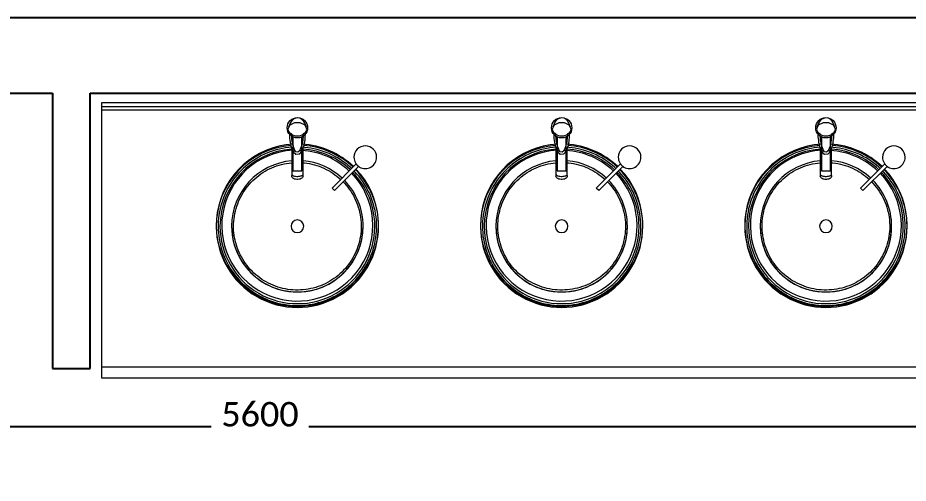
# Model space of a CAD drawing. Header units: metres. Extents: x 15.7 to 112.1, y 4.7 to 71.5.
# Drawn here: x 52.952 to 55.311, y 48.814 to 50.047 of the extents above; entities that cross this region are included whole.
import ezdxf

# ---------------------------------------------------------------- set-up
doc = ezdxf.new("R2010")
doc.units = ezdxf.units.M
doc.layers.get('0').update_dxf_attribs({"color": 3})
doc.layers.add('00', color=252, linetype='Continuous')
for name, color, linetype, lineweight in [('A-BERG', 1, 'Continuous', 9), ('A-DIM', 7, 'Continuous', 5), ('A-FIXT', 1, 'Continuous', 9), ('A-FURN', 1, 'Continuous', 9)]:
    doc.layers.add(name, color=color, linetype=linetype, lineweight=lineweight)
doc.styles.add('Calibri', font='calibri.ttf', dxfattribs={"height": 0.212639})
doc.dimstyles.new('ECG_Dimn-Detl-100', dxfattribs={"dimscale": 0.3048, "dimtxt": 0.25, "dimasz": 1.312336, "dimexe": 0.492126, "dimexo": 0.0625, "dimgap": 0, "dimtad": 1, "dimdec": 0, "dimlfac": 1000, "dimzin": 0, "dimdsep": 46, "dimtxsty": 'Calibri', "dimblk1": 'DOTSMALL', "dimblk2": 'DOTSMALL', "dimsah": 1, "dimcen": 0.09, "dimdle": 0.492126, "dimazin": 0, "dimtfac": 1, "dimtdec": 4, "dimtix": 1, "dimtmove": 0, "dimatfit": 3, "dimfxl": 0.492126, "dimfxlon": 1, "dimtvp": 1, "dimtolj": 1, "dimtzin": 0, "dimarcsym": 2})

# ---------------------------------------------------------------- blocks, each defined once
blk = doc.blocks.new('ECG_Sink with Soap Dispenser - H- HAND RINSE SET-V51-GROUND FLOOR PLAN')
at = {"layer": 'A-FIXT'}
for p, q in [((0.1109, 0.3433), (0.1109, 0.3383)), ((0.1112, 0.3415), (0.1109, 0.3433)), ((0.1109, 0.3383), (0.1109, 0.2669)), ((0.1409, 0.3433), (0.1406, 0.3415)), ((0.1409, 0.3383), (0.1409, 0.3433)), ((0.1409, 0.2669), (0.1409, 0.3383)), ((0.1139, 0.3289), (0.1139, 0.2391)), ((0.1379, 0.3289), (0.1139, 0.3289)), ((0.1379, 0.2391), (0.1379, 0.3289)), ((0.1202, 0.2765), (0.1201, 0.2769)), ((0.1315, 0.2767), (0.1316, 0.2771)), ((0.1109, 0.2469), (0.1109, 0.2421)), ((0.1021, 0.2132), (0.1075, 0.2009)), ((0.1109, 0.233), (0.1108, 0.234)), ((0.1109, 0.2344), (0.1109, 0.2331)), ((0.1409, 0.2331), (0.1409, 0.2344)), ((0.141, 0.234), (0.141, 0.233)), ((0.1443, 0.2009), (0.1497, 0.2132))]:
    blk.add_line(p, q, dxfattribs=at)
at = {"layer": 'A-FIXT', "flags": 128}
for points in [[(0.3358, 0.4759), (0.3356, 0.4843), (0.3351, 0.4927), (0.3343, 0.501), (0.3331, 0.5093), (0.3316, 0.5176), (0.3298, 0.5258), (0.3276, 0.5339), (0.3251, 0.5419), (0.3223, 0.5498), (0.3192, 0.5576), (0.3158, 0.5653), (0.3121, 0.5728), (0.308, 0.5802), (0.3037, 0.5874), (0.2991, 0.5944), (0.2942, 0.6012), (0.2891, 0.6079), (0.2837, 0.6143), (0.278, 0.6205), (0.2721, 0.6264), (0.266, 0.6322), (0.2596, 0.6376), (0.253, 0.6429), (0.2463, 0.6478), (0.2393, 0.6525), (0.2321, 0.6569), (0.2248, 0.661), (0.2173, 0.6648), (0.2097, 0.6683), (0.202, 0.6715), (0.1941, 0.6744), (0.1861, 0.6769), (0.178, 0.6792), (0.1698, 0.6811), (0.1616, 0.6827), (0.1533, 0.684), (0.1449, 0.6849), (0.1366, 0.6855), (0.1282, 0.6857), (0.1198, 0.6857), (0.1114, 0.6853), (0.103, 0.6845), (0.0947, 0.6834), (0.0864, 0.682), (0.0782, 0.6803), (0.0701, 0.6782), (0.0621, 0.6758), (0.0541, 0.6731), (0.0463, 0.6701), (0.0386, 0.6667), (0.031, 0.6631), (0.0236, 0.6591), (0.0164, 0.6549), (0.0093, 0.6504), (0.0024, 0.6456), (-0.0043, 0.6405), (-0.0108, 0.6352), (-0.017, 0.6296), (-0.023, 0.6237), (-0.0288, 0.6177), (-0.0344, 0.6114), (-0.0397, 0.6048), (-0.0447, 0.5981), (-0.0494, 0.5912), (-0.0539, 0.5841), (-0.0581, 0.5768), (-0.062, 0.5694), (-0.0656, 0.5618), (-0.0689, 0.5541), (-0.0718, 0.5462), (-0.0745, 0.5382), (-0.0768, 0.5302), (-0.0788, 0.522), (-0.0805, 0.5138), (-0.0818, 0.5055), (-0.0829, 0.4972), (-0.0835, 0.4888), (-0.0839, 0.4804), (-0.0839, 0.4759)], [(-0.0431, 0.4759), (-0.043, 0.4827), (-0.0426, 0.4894), (-0.0419, 0.4961), (-0.041, 0.5028), (-0.0398, 0.5095), (-0.0383, 0.5161), (-0.0366, 0.5226), (-0.0346, 0.5291), (-0.0323, 0.5355), (-0.0298, 0.5417), (-0.027, 0.5479), (-0.024, 0.554), (-0.0208, 0.5599), (-0.0173, 0.5657), (-0.0136, 0.5714), (-0.0097, 0.5769), (-0.0055, 0.5822), (-0.0012, 0.5874), (0.0034, 0.5924), (0.0081, 0.5972), (0.0131, 0.6018), (0.0182, 0.6062), (0.0235, 0.6104), (0.029, 0.6144), (0.0346, 0.6182), (0.0403, 0.6217), (0.0462, 0.625), (0.0523, 0.6281), (0.0584, 0.6309), (0.0647, 0.6335), (0.071, 0.6358), (0.0774, 0.6379), (0.084, 0.6397), (0.0905, 0.6412), (0.0972, 0.6425), (0.1039, 0.6435), (0.1106, 0.6443), (0.1173, 0.6447), (0.1241, 0.645), (0.1308, 0.6449), (0.1376, 0.6446), (0.1443, 0.644), (0.151, 0.6431), (0.1577, 0.6419), (0.1643, 0.6405), (0.1709, 0.6389), (0.1774, 0.6369), (0.1838, 0.6348), (0.1901, 0.6323), (0.1963, 0.6296), (0.2024, 0.6267), (0.2083, 0.6235), (0.2142, 0.6201), (0.2199, 0.6165), (0.2254, 0.6126), (0.2308, 0.6085), (0.236, 0.6042), (0.2411, 0.5997), (0.2459, 0.595), (0.2506, 0.5901), (0.255, 0.585), (0.2593, 0.5798), (0.2634, 0.5743), (0.2672, 0.5688), (0.2708, 0.5631), (0.2741, 0.5572), (0.2773, 0.5512), (0.2802, 0.5451), (0.2828, 0.5389), (0.2852, 0.5325), (0.2873, 0.5261), (0.2892, 0.5196), (0.2908, 0.5131), (0.2922, 0.5064), (0.2933, 0.4998), (0.2941, 0.493), (0.2947, 0.4863), (0.2949, 0.4796), (0.295, 0.4759)], [(-0.0839, 0.4759), (-0.0838, 0.4675), (-0.0833, 0.4591), (-0.0824, 0.4508), (-0.0813, 0.4425), (-0.0798, 0.4342), (-0.0779, 0.426), (-0.0758, 0.4179), (-0.0733, 0.4099), (-0.0705, 0.402), (-0.0674, 0.3942), (-0.064, 0.3865), (-0.0602, 0.379), (-0.0562, 0.3716), (-0.0519, 0.3644), (-0.0473, 0.3574), (-0.0424, 0.3506), (-0.0373, 0.3439), (-0.0319, 0.3375), (-0.0262, 0.3313), (-0.0238, 0.3289)], [(0.0053, 0.3575), (0.0012, 0.3617), (-0.0032, 0.3668), (-0.0075, 0.372), (-0.0115, 0.3775), (-0.0154, 0.383), (-0.019, 0.3887), (-0.0223, 0.3946), (-0.0255, 0.4006), (-0.0283, 0.4067), (-0.031, 0.4129), (-0.0334, 0.4193), (-0.0355, 0.4257), (-0.0374, 0.4322), (-0.039, 0.4387), (-0.0404, 0.4454), (-0.0415, 0.452), (-0.0423, 0.4588), (-0.0428, 0.4655), (-0.0431, 0.4722), (-0.0431, 0.4759)], [(0.1409, 0.2666), (0.1488, 0.2673), (0.1571, 0.2684), (0.1654, 0.2698), (0.1736, 0.2715), (0.1817, 0.2736), (0.1898, 0.276), (0.1977, 0.2787), (0.2055, 0.2817), (0.2132, 0.2851), (0.2208, 0.2887), (0.2282, 0.2927), (0.2355, 0.2969), (0.2425, 0.3014), (0.2494, 0.3062), (0.2561, 0.3113), (0.2626, 0.3166), (0.2688, 0.3222), (0.2749, 0.3281), (0.2807, 0.3341), (0.2862, 0.3404), (0.2915, 0.347), (0.2965, 0.3537), (0.3013, 0.3606), (0.3057, 0.3677), (0.3099, 0.375), (0.3138, 0.3824), (0.3174, 0.39), (0.3207, 0.3977), (0.3236, 0.4056), (0.3263, 0.4136), (0.3286, 0.4216), (0.3306, 0.4298), (0.3323, 0.438), (0.3337, 0.4463), (0.3347, 0.4546), (0.3354, 0.463), (0.3357, 0.4714), (0.3358, 0.4759)], [(0.295, 0.4759), (0.2948, 0.4691), (0.2944, 0.4624), (0.2938, 0.4557), (0.2928, 0.449), (0.2916, 0.4423), (0.2901, 0.4357), (0.2884, 0.4292), (0.2864, 0.4227), (0.2841, 0.4163), (0.2816, 0.4101), (0.2789, 0.4039), (0.2759, 0.3978), (0.2726, 0.3919), (0.2692, 0.3861), (0.2654, 0.3804), (0.2615, 0.3749), (0.2574, 0.3696), (0.253, 0.3644), (0.2485, 0.3594), (0.2437, 0.3546), (0.2388, 0.35), (0.2336, 0.3456), (0.2283, 0.3414), (0.2229, 0.3374), (0.2173, 0.3336), (0.2115, 0.3301), (0.2056, 0.3268), (0.1996, 0.3237), (0.1934, 0.3209), (0.1872, 0.3183), (0.1808, 0.316), (0.1744, 0.3139), (0.1679, 0.3121), (0.1613, 0.3106), (0.1546, 0.3093), (0.148, 0.3083), (0.1412, 0.3075)], [(0.1111, 0.3075), (0.1075, 0.3078), (0.1008, 0.3087), (0.0941, 0.3099), (0.0875, 0.3113), (0.0809, 0.3129), (0.0745, 0.3149), (0.0681, 0.317), (0.0618, 0.3195), (0.0556, 0.3222), (0.0495, 0.3251), (0.0435, 0.3283), (0.0377, 0.3317), (0.032, 0.3353), (0.0264, 0.3392), (0.021, 0.3433), (0.0158, 0.3476), (0.0108, 0.3521)], [(0.1109, 0.3433), (0.1112, 0.3451), (0.1122, 0.3468), (0.1138, 0.3484), (0.1159, 0.3497), (0.1184, 0.3508), (0.1213, 0.3515), (0.1243, 0.3519), (0.1275, 0.3519), (0.1305, 0.3515), (0.1334, 0.3508), (0.1359, 0.3497), (0.138, 0.3484), (0.1396, 0.3468), (0.1406, 0.3451), (0.1409, 0.3433)], [(-0.0179, 0.3231), (-0.0142, 0.3196), (-0.0078, 0.3142), (-0.0012, 0.3089), (0.0056, 0.304), (0.0125, 0.2993), (0.0197, 0.2949), (0.027, 0.2908), (0.0345, 0.287), (0.0421, 0.2835), (0.0499, 0.2803), (0.0578, 0.2774), (0.0657, 0.2749), (0.0738, 0.2726), (0.082, 0.2707), (0.0902, 0.2691), (0.0985, 0.2678), (0.1069, 0.2669), (0.1109, 0.2666)], [(0.1372, 0.2786), (0.1301, 0.2852), (0.1198, 0.2844), (0.1147, 0.2788)], [(0.1147, 0.2788), (0.1128, 0.2743), (0.1111, 0.2698), (0.1095, 0.2652), (0.1082, 0.2606), (0.1071, 0.2559), (0.1063, 0.2512), (0.1056, 0.2465), (0.1051, 0.2417), (0.1049, 0.237), (0.1048, 0.234)], [(0.1108, 0.234), (0.111, 0.2385), (0.1113, 0.243), (0.1118, 0.2475), (0.1125, 0.252), (0.1134, 0.2564), (0.1145, 0.2608), (0.1158, 0.2651), (0.1173, 0.2695), (0.119, 0.2737), (0.1202, 0.2763)], [(0.1167, 0.2791), (0.116, 0.2792), (0.1155, 0.2792), (0.115, 0.2791), (0.1147, 0.2789), (0.1147, 0.2785)], [(0.1147, 0.2785), (0.1147, 0.2781), (0.115, 0.2777), (0.1155, 0.2772), (0.116, 0.2768), (0.1167, 0.2764), (0.1174, 0.2761), (0.1182, 0.2759), (0.1188, 0.2758), (0.1194, 0.2758), (0.1198, 0.276)], [(0.1202, 0.2763), (0.1243, 0.2797), (0.1301, 0.2785), (0.1316, 0.2764)], [(0.1316, 0.2764), (0.1334, 0.2722), (0.1351, 0.2679), (0.1365, 0.2636), (0.1377, 0.2592), (0.1388, 0.2548), (0.1396, 0.2504), (0.1403, 0.2459), (0.1407, 0.2414), (0.1409, 0.2369), (0.141, 0.234)], [(0.1372, 0.2784), (0.1371, 0.278), (0.1368, 0.2776), (0.1364, 0.2771), (0.1358, 0.2767), (0.1351, 0.2764), (0.1344, 0.2761), (0.1337, 0.2759), (0.133, 0.2759), (0.1324, 0.2759), (0.1319, 0.2761)], [(0.1351, 0.2791), (0.1358, 0.2792), (0.1364, 0.2791), (0.1368, 0.279), (0.1371, 0.2787), (0.1372, 0.2784)], [(0.147, 0.234), (0.1469, 0.2388), (0.1465, 0.2436), (0.146, 0.2483), (0.1452, 0.2531), (0.1443, 0.2577), (0.1431, 0.2624), (0.1417, 0.267), (0.1401, 0.2716), (0.1383, 0.2761), (0.1372, 0.2787)], [(0.1413, 0.2329), (0.1314, 0.2363), (0.1205, 0.2363), (0.1105, 0.2329)], [(0.1066, 0.2302), (0.1024, 0.2249), (0.1009, 0.2188)], [(0.1009, 0.2188), (0.1057, 0.2082), (0.1182, 0.2016), (0.1336, 0.2016), (0.1461, 0.2082), (0.1509, 0.2188)], [(0.1048, 0.234), (0.105, 0.2293), (0.105, 0.2282)], [(0.1509, 0.2188), (0.1494, 0.225), (0.1453, 0.2302)], [(0.1468, 0.2282), (0.147, 0.233), (0.147, 0.234)]]:
    blk.add_lwpolyline(points, dxfattribs=at)
at = {"layer": 'A-FIXT'}
blk.add_circle((0.1259, 0.2149), 0.027, dxfattribs=at)
for centre, radius, start, end in [((0.1259, 0.4759), 0.215, 360, 180), ((0.1259, 0.4732), 0.215, 273.1996, 223.8806), ((0.1259, 0.4759), 0.205, 360, 180), ((0.1261, 0.474), 0.2, 273.395, 223.7966), ((0.1259, 0.4759), 0.1741, 360, 180), ((0.1259, 0.4759), 0.1741, 0, 180), ((0.1259, 0.4759), 0.215, 180, 224.4833), ((0.1259, 0.4759), 0.205, 180, 224.4677), ((0.1259, 0.4759), 0.1741, 180, 224.3904), ((0.1259, 0.4759), 0.1741, 180, 224.3904), ((0.1259, 0.4758), 0.0168, 90, 270), ((0.1259, 0.4758), 0.0168, 270, 90), ((0.1259, 0.4759), 0.205, 274.193, 360), ((0.1259, 0.4759), 0.1741, 274.9944, 360), ((0.1259, 0.4759), 0.1741, 274.9944, 360), ((0.1259, 0.4759), 0.215, 274.3633, 360), ((0.1259, 0.4759), 0.1741, 227.0757, 265.0557), ((0.1259, 0.4759), 0.1741, 227.0757, 265.0557), ((0.1259, 0.4732), 0.215, 226.2792, 266.8004), ((0.1259, 0.4759), 0.215, 226.7205, 265.7381), ((0.1259, 0.4759), 0.205, 226.7936, 265.8367), ((0.1265, 0.4745), 0.2, 226.3752, 266.3808), ((0.1259, 0.2088), 0.02, 194.9661, 269.9487), ((0.1259, 0.2088), 0.02, 270, 346.6223)]:
    blk.add_arc(centre, radius, start, end, dxfattribs=at)
for points, knots in [([(0.1409, 0.3383), (0.1409, 0.3387), (0.1407, 0.3394), (0.1397, 0.3405), (0.1381, 0.3415), (0.1353, 0.3427), (0.1307, 0.3436), (0.1246, 0.3439), (0.1189, 0.3433), (0.1153, 0.3422), (0.1133, 0.3413), (0.1124, 0.3407), (0.1117, 0.3401), (0.1111, 0.3393), (0.1109, 0.3386), (0.1109, 0.3383)], [0, 0, 0, 0, 0.066667, 0.133333, 0.2, 0.266667, 0.4, 0.533333, 0.65, 0.766667, 0.825, 0.854167, 0.883333, 0.941667, 1, 1, 1, 1]), ([(0.1105, 0.2329), (0.1104, 0.2327), (0.1103, 0.2322), (0.1102, 0.2318), (0.11, 0.2315), (0.1099, 0.2313), (0.1099, 0.2311), (0.1097, 0.2309), (0.1096, 0.2307), (0.1095, 0.2305), (0.1094, 0.2304), (0.1092, 0.2302), (0.1091, 0.23), (0.1089, 0.2299), (0.1087, 0.2298), (0.1085, 0.2296), (0.1083, 0.2296), (0.1081, 0.2295), (0.1079, 0.2295), (0.1076, 0.2295), (0.1072, 0.2296), (0.1069, 0.2298), (0.1067, 0.23), (0.1066, 0.2302)], [0, 0, 0, 0, 0.142857, 0.214286, 0.25, 0.285714, 0.321429, 0.357143, 0.392857, 0.428571, 0.464286, 0.5, 0.535714, 0.571429, 0.607143, 0.642857, 0.678571, 0.714286, 0.75, 0.785714, 0.857143, 0.928571, 1, 1, 1, 1]), ([(0.1453, 0.2302), (0.1452, 0.23), (0.1449, 0.2298), (0.1446, 0.2296), (0.1442, 0.2295), (0.1439, 0.2295), (0.1437, 0.2295), (0.1435, 0.2296), (0.1433, 0.2296), (0.1431, 0.2297), (0.1429, 0.2299), (0.1428, 0.23), (0.1426, 0.2302), (0.1424, 0.2304), (0.1423, 0.2305), (0.1422, 0.2307), (0.1421, 0.2309), (0.142, 0.2311), (0.1419, 0.2313), (0.1418, 0.2315), (0.1417, 0.2318), (0.1415, 0.2322), (0.1414, 0.2327), (0.1413, 0.2329)], [0, 0, 0, 0, 0.071429, 0.142857, 0.214286, 0.25, 0.285714, 0.321429, 0.357143, 0.392857, 0.419643, 0.446429, 0.5, 0.535714, 0.571429, 0.607143, 0.642857, 0.678571, 0.714286, 0.75, 0.785714, 0.857143, 1, 1, 1, 1])]:
    blk.add_open_spline(points, degree=3, knots=knots, dxfattribs=at)
blk = doc.blocks.new('Soap Dispenser1 - G-Soap Dispenser 2-2485012-GROUND FLOOR PLAN')
at = {"layer": 'A-FURN'}
for p, q in [((0.0277, 0.3784), (-0.0362, 0.3146)), ((0.0277, 0.3784), (0.0341, 0.3721)), ((-0.0298, 0.3082), (0.0341, 0.3721))]:
    blk.add_line(p, q, dxfattribs=at)
for start, end in [(360, 180), (180, 360)]:
    blk.add_arc((-0.054, 0.2904), 0.03, start, end, dxfattribs=at)
blk.add_open_spline([(-0.0344, 0.3131), (-0.0346, 0.3133), (-0.035, 0.3136), (-0.0355, 0.314), (-0.036, 0.3144), (-0.0362, 0.3145), (-0.0362, 0.3146)], degree=3, knots=[0.6666667, 0.6666667, 0.6666667, 0.6666667, 0.7222222, 0.7916667, 0.8611111, 1, 1, 1, 1], dxfattribs=at)
blk.add_open_spline([(-0.0298, 0.3082), (-0.0298, 0.3082), (-0.0299, 0.3082), (-0.03, 0.3084), (-0.0302, 0.3087), (-0.0305, 0.309), (-0.0308, 0.3095), (-0.0311, 0.3098), (-0.0312, 0.31)], degree=3, dxfattribs=at)
blk = doc.blocks.new('ECG_Sink with Soap Dispenser - H- HAND RINSE SET-V52-GROUND FLOOR PLAN')
at = {"layer": 'A-FIXT'}
for p, q in [((0.1109, 0.3433), (0.1109, 0.3383)), ((0.1112, 0.3415), (0.1109, 0.3433)), ((0.1109, 0.3383), (0.1109, 0.2669)), ((0.1409, 0.3433), (0.1406, 0.3415)), ((0.1409, 0.3383), (0.1409, 0.3433)), ((0.1409, 0.2669), (0.1409, 0.3383)), ((0.1139, 0.3289), (0.1139, 0.2391)), ((0.1379, 0.3289), (0.1139, 0.3289)), ((0.1379, 0.2391), (0.1379, 0.3289)), ((0.1202, 0.2765), (0.1201, 0.2769)), ((0.1315, 0.2767), (0.1316, 0.2771)), ((0.1109, 0.2469), (0.1109, 0.2421)), ((0.1021, 0.2132), (0.1075, 0.2009)), ((0.1109, 0.233), (0.1108, 0.234)), ((0.1109, 0.2344), (0.1109, 0.2331)), ((0.1409, 0.2331), (0.1409, 0.2344)), ((0.141, 0.234), (0.141, 0.233)), ((0.1443, 0.2009), (0.1497, 0.2132))]:
    blk.add_line(p, q, dxfattribs=at)
at = {"layer": 'A-FIXT', "flags": 128}
for points in [[(0.3358, 0.4759), (0.3356, 0.4843), (0.3351, 0.4927), (0.3343, 0.501), (0.3331, 0.5093), (0.3316, 0.5176), (0.3298, 0.5258), (0.3276, 0.5339), (0.3251, 0.5419), (0.3223, 0.5498), (0.3192, 0.5576), (0.3158, 0.5653), (0.3121, 0.5728), (0.308, 0.5802), (0.3037, 0.5874), (0.2991, 0.5944), (0.2942, 0.6012), (0.2891, 0.6079), (0.2837, 0.6143), (0.278, 0.6205), (0.2721, 0.6264), (0.266, 0.6322), (0.2596, 0.6376), (0.253, 0.6429), (0.2463, 0.6478), (0.2393, 0.6525), (0.2321, 0.6569), (0.2248, 0.661), (0.2173, 0.6648), (0.2097, 0.6683), (0.202, 0.6715), (0.1941, 0.6744), (0.1861, 0.6769), (0.178, 0.6792), (0.1698, 0.6811), (0.1616, 0.6827), (0.1533, 0.684), (0.1449, 0.6849), (0.1366, 0.6855), (0.1282, 0.6857), (0.1198, 0.6857), (0.1114, 0.6853), (0.103, 0.6845), (0.0947, 0.6834), (0.0864, 0.682), (0.0782, 0.6803), (0.0701, 0.6782), (0.0621, 0.6758), (0.0541, 0.6731), (0.0463, 0.6701), (0.0386, 0.6667), (0.031, 0.6631), (0.0236, 0.6591), (0.0164, 0.6549), (0.0093, 0.6504), (0.0024, 0.6456), (-0.0043, 0.6405), (-0.0108, 0.6352), (-0.017, 0.6296), (-0.023, 0.6237), (-0.0288, 0.6177), (-0.0344, 0.6114), (-0.0397, 0.6048), (-0.0447, 0.5981), (-0.0494, 0.5912), (-0.0539, 0.5841), (-0.0581, 0.5768), (-0.062, 0.5694), (-0.0656, 0.5618), (-0.0689, 0.5541), (-0.0718, 0.5462), (-0.0745, 0.5382), (-0.0768, 0.5302), (-0.0788, 0.522), (-0.0805, 0.5138), (-0.0818, 0.5055), (-0.0829, 0.4972), (-0.0835, 0.4888), (-0.0839, 0.4804), (-0.0839, 0.4759)], [(-0.0431, 0.4759), (-0.043, 0.4827), (-0.0426, 0.4894), (-0.0419, 0.4961), (-0.041, 0.5028), (-0.0398, 0.5095), (-0.0383, 0.5161), (-0.0366, 0.5226), (-0.0346, 0.5291), (-0.0323, 0.5355), (-0.0298, 0.5417), (-0.027, 0.5479), (-0.024, 0.554), (-0.0208, 0.5599), (-0.0173, 0.5657), (-0.0136, 0.5714), (-0.0097, 0.5769), (-0.0055, 0.5822), (-0.0012, 0.5874), (0.0034, 0.5924), (0.0081, 0.5972), (0.0131, 0.6018), (0.0182, 0.6062), (0.0235, 0.6104), (0.029, 0.6144), (0.0346, 0.6182), (0.0403, 0.6217), (0.0462, 0.625), (0.0523, 0.6281), (0.0584, 0.6309), (0.0647, 0.6335), (0.071, 0.6358), (0.0774, 0.6379), (0.084, 0.6397), (0.0905, 0.6412), (0.0972, 0.6425), (0.1039, 0.6435), (0.1106, 0.6443), (0.1173, 0.6447), (0.1241, 0.645), (0.1308, 0.6449), (0.1376, 0.6446), (0.1443, 0.644), (0.151, 0.6431), (0.1577, 0.6419), (0.1643, 0.6405), (0.1709, 0.6389), (0.1774, 0.6369), (0.1838, 0.6348), (0.1901, 0.6323), (0.1963, 0.6296), (0.2024, 0.6267), (0.2083, 0.6235), (0.2142, 0.6201), (0.2199, 0.6165), (0.2254, 0.6126), (0.2308, 0.6085), (0.236, 0.6042), (0.2411, 0.5997), (0.2459, 0.595), (0.2506, 0.5901), (0.255, 0.585), (0.2593, 0.5798), (0.2634, 0.5743), (0.2672, 0.5688), (0.2708, 0.5631), (0.2741, 0.5572), (0.2773, 0.5512), (0.2802, 0.5451), (0.2828, 0.5389), (0.2852, 0.5325), (0.2873, 0.5261), (0.2892, 0.5196), (0.2908, 0.5131), (0.2922, 0.5064), (0.2933, 0.4998), (0.2941, 0.493), (0.2947, 0.4863), (0.2949, 0.4796), (0.295, 0.4759)], [(-0.0839, 0.4759), (-0.0838, 0.4675), (-0.0833, 0.4591), (-0.0824, 0.4508), (-0.0813, 0.4425), (-0.0798, 0.4342), (-0.0779, 0.426), (-0.0758, 0.4179), (-0.0733, 0.4099), (-0.0705, 0.402), (-0.0674, 0.3942), (-0.064, 0.3865), (-0.0602, 0.379), (-0.0562, 0.3716), (-0.0519, 0.3644), (-0.0473, 0.3574), (-0.0424, 0.3506), (-0.0373, 0.3439), (-0.0319, 0.3375), (-0.0262, 0.3313), (-0.0238, 0.3289)], [(0.0053, 0.3575), (0.0012, 0.3617), (-0.0032, 0.3668), (-0.0075, 0.372), (-0.0115, 0.3775), (-0.0154, 0.383), (-0.019, 0.3887), (-0.0223, 0.3946), (-0.0255, 0.4006), (-0.0283, 0.4067), (-0.031, 0.4129), (-0.0334, 0.4193), (-0.0355, 0.4257), (-0.0374, 0.4322), (-0.039, 0.4387), (-0.0404, 0.4454), (-0.0415, 0.452), (-0.0423, 0.4588), (-0.0428, 0.4655), (-0.0431, 0.4722), (-0.0431, 0.4759)], [(0.1409, 0.2666), (0.1488, 0.2673), (0.1571, 0.2684), (0.1654, 0.2698), (0.1736, 0.2715), (0.1817, 0.2736), (0.1898, 0.276), (0.1977, 0.2787), (0.2055, 0.2817), (0.2132, 0.2851), (0.2208, 0.2887), (0.2282, 0.2927), (0.2355, 0.2969), (0.2425, 0.3014), (0.2494, 0.3062), (0.2561, 0.3113), (0.2626, 0.3166), (0.2688, 0.3222), (0.2749, 0.3281), (0.2807, 0.3341), (0.2862, 0.3404), (0.2915, 0.347), (0.2965, 0.3537), (0.3013, 0.3606), (0.3057, 0.3677), (0.3099, 0.375), (0.3138, 0.3824), (0.3174, 0.39), (0.3207, 0.3977), (0.3236, 0.4056), (0.3263, 0.4136), (0.3286, 0.4216), (0.3306, 0.4298), (0.3323, 0.438), (0.3337, 0.4463), (0.3347, 0.4546), (0.3354, 0.463), (0.3357, 0.4714), (0.3358, 0.4759)], [(0.295, 0.4759), (0.2948, 0.4691), (0.2944, 0.4624), (0.2938, 0.4557), (0.2928, 0.449), (0.2916, 0.4423), (0.2901, 0.4357), (0.2884, 0.4292), (0.2864, 0.4227), (0.2841, 0.4163), (0.2816, 0.4101), (0.2789, 0.4039), (0.2759, 0.3978), (0.2726, 0.3919), (0.2692, 0.3861), (0.2654, 0.3804), (0.2615, 0.3749), (0.2574, 0.3696), (0.253, 0.3644), (0.2485, 0.3594), (0.2437, 0.3546), (0.2388, 0.35), (0.2336, 0.3456), (0.2283, 0.3414), (0.2229, 0.3374), (0.2173, 0.3336), (0.2115, 0.3301), (0.2056, 0.3268), (0.1996, 0.3237), (0.1934, 0.3209), (0.1872, 0.3183), (0.1808, 0.316), (0.1744, 0.3139), (0.1679, 0.3121), (0.1613, 0.3106), (0.1546, 0.3093), (0.148, 0.3083), (0.1412, 0.3075)], [(0.1111, 0.3075), (0.1075, 0.3078), (0.1008, 0.3087), (0.0941, 0.3099), (0.0875, 0.3113), (0.0809, 0.3129), (0.0745, 0.3149), (0.0681, 0.317), (0.0618, 0.3195), (0.0556, 0.3222), (0.0495, 0.3251), (0.0435, 0.3283), (0.0377, 0.3317), (0.032, 0.3353), (0.0264, 0.3392), (0.021, 0.3433), (0.0158, 0.3476), (0.0108, 0.3521)], [(0.1109, 0.3433), (0.1112, 0.3451), (0.1122, 0.3468), (0.1138, 0.3484), (0.1159, 0.3497), (0.1184, 0.3508), (0.1213, 0.3515), (0.1243, 0.3519), (0.1275, 0.3519), (0.1305, 0.3515), (0.1334, 0.3508), (0.1359, 0.3497), (0.138, 0.3484), (0.1396, 0.3468), (0.1406, 0.3451), (0.1409, 0.3433)], [(-0.0179, 0.3231), (-0.0142, 0.3196), (-0.0078, 0.3142), (-0.0012, 0.3089), (0.0056, 0.304), (0.0125, 0.2993), (0.0197, 0.2949), (0.027, 0.2908), (0.0345, 0.287), (0.0421, 0.2835), (0.0499, 0.2803), (0.0578, 0.2774), (0.0657, 0.2749), (0.0738, 0.2726), (0.082, 0.2707), (0.0902, 0.2691), (0.0985, 0.2678), (0.1069, 0.2669), (0.1109, 0.2666)], [(0.1372, 0.2786), (0.1301, 0.2852), (0.1198, 0.2844), (0.1147, 0.2788)], [(0.1147, 0.2788), (0.1128, 0.2743), (0.1111, 0.2698), (0.1095, 0.2652), (0.1082, 0.2606), (0.1071, 0.2559), (0.1063, 0.2512), (0.1056, 0.2465), (0.1051, 0.2417), (0.1049, 0.237), (0.1048, 0.234)], [(0.1108, 0.234), (0.111, 0.2385), (0.1113, 0.243), (0.1118, 0.2475), (0.1125, 0.252), (0.1134, 0.2564), (0.1145, 0.2608), (0.1158, 0.2651), (0.1173, 0.2695), (0.119, 0.2737), (0.1202, 0.2763)], [(0.1167, 0.2791), (0.116, 0.2792), (0.1155, 0.2792), (0.115, 0.2791), (0.1147, 0.2789), (0.1147, 0.2785)], [(0.1147, 0.2785), (0.1147, 0.2781), (0.115, 0.2777), (0.1155, 0.2772), (0.116, 0.2768), (0.1167, 0.2764), (0.1174, 0.2761), (0.1182, 0.2759), (0.1188, 0.2758), (0.1194, 0.2758), (0.1198, 0.276)], [(0.1202, 0.2763), (0.1243, 0.2797), (0.1301, 0.2785), (0.1316, 0.2764)], [(0.1316, 0.2764), (0.1334, 0.2722), (0.1351, 0.2679), (0.1365, 0.2636), (0.1377, 0.2592), (0.1388, 0.2548), (0.1396, 0.2504), (0.1403, 0.2459), (0.1407, 0.2414), (0.1409, 0.2369), (0.141, 0.234)], [(0.1372, 0.2784), (0.1371, 0.278), (0.1368, 0.2776), (0.1364, 0.2771), (0.1358, 0.2767), (0.1351, 0.2764), (0.1344, 0.2761), (0.1337, 0.2759), (0.133, 0.2759), (0.1324, 0.2759), (0.1319, 0.2761)], [(0.1351, 0.2791), (0.1358, 0.2792), (0.1364, 0.2791), (0.1368, 0.279), (0.1371, 0.2787), (0.1372, 0.2784)], [(0.147, 0.234), (0.1469, 0.2388), (0.1465, 0.2436), (0.146, 0.2483), (0.1452, 0.2531), (0.1443, 0.2577), (0.1431, 0.2624), (0.1417, 0.267), (0.1401, 0.2716), (0.1383, 0.2761), (0.1372, 0.2787)], [(0.1413, 0.2329), (0.1314, 0.2363), (0.1205, 0.2363), (0.1105, 0.2329)], [(0.1066, 0.2302), (0.1024, 0.2249), (0.1009, 0.2188)], [(0.1009, 0.2188), (0.1057, 0.2082), (0.1182, 0.2016), (0.1336, 0.2016), (0.1461, 0.2082), (0.1509, 0.2188)], [(0.1048, 0.234), (0.105, 0.2293), (0.105, 0.2282)], [(0.1509, 0.2188), (0.1494, 0.225), (0.1453, 0.2302)], [(0.1468, 0.2282), (0.147, 0.233), (0.147, 0.234)]]:
    blk.add_lwpolyline(points, dxfattribs=at)
at = {"layer": 'A-FIXT'}
blk.add_circle((0.1259, 0.2149), 0.027, dxfattribs=at)
for centre, radius, start, end in [((0.1259, 0.4759), 0.215, 360, 180), ((0.1259, 0.4732), 0.215, 273.1996, 223.8806), ((0.1259, 0.4759), 0.205, 360, 180), ((0.1261, 0.474), 0.2, 273.395, 223.7966), ((0.1259, 0.4759), 0.1741, 360, 180), ((0.1259, 0.4759), 0.1741, 0, 180), ((0.1259, 0.4759), 0.215, 180, 224.1424), ((0.1259, 0.4759), 0.205, 180, 224.4677), ((0.1259, 0.4759), 0.1741, 180, 224.3904), ((0.1259, 0.4759), 0.1741, 180, 224.3904), ((0.1259, 0.4758), 0.0168, 90, 270), ((0.1259, 0.4758), 0.0168, 270, 90), ((0.1259, 0.4759), 0.205, 274.193, 360), ((0.1259, 0.4759), 0.1741, 274.9944, 360), ((0.1259, 0.4759), 0.1741, 274.9944, 360), ((0.1259, 0.4759), 0.215, 274.3633, 360), ((0.1259, 0.4759), 0.1741, 227.0757, 265.0557), ((0.1259, 0.4759), 0.1741, 227.0757, 265.0557), ((0.1259, 0.4732), 0.215, 226.2792, 266.8004), ((0.1259, 0.4759), 0.215, 226.7205, 265.7381), ((0.1259, 0.4759), 0.205, 226.7936, 265.8367), ((0.1265, 0.4745), 0.2, 226.3752, 266.3808), ((0.1259, 0.2088), 0.02, 194.9661, 346.6223)]:
    blk.add_arc(centre, radius, start, end, dxfattribs=at)
for points, knots in [([(0.1409, 0.3383), (0.1409, 0.3387), (0.1407, 0.3394), (0.1397, 0.3405), (0.1381, 0.3415), (0.1353, 0.3427), (0.1307, 0.3436), (0.1246, 0.3439), (0.1189, 0.3433), (0.1153, 0.3422), (0.1133, 0.3413), (0.1124, 0.3407), (0.1117, 0.3401), (0.1111, 0.3393), (0.1109, 0.3386), (0.1109, 0.3383)], [0, 0, 0, 0, 0.066667, 0.133333, 0.2, 0.266667, 0.4, 0.533333, 0.65, 0.766667, 0.825, 0.854167, 0.883333, 0.941667, 1, 1, 1, 1]), ([(0.1105, 0.2329), (0.1104, 0.2327), (0.1103, 0.2322), (0.1102, 0.2318), (0.11, 0.2315), (0.1099, 0.2313), (0.1099, 0.2311), (0.1097, 0.2309), (0.1096, 0.2307), (0.1095, 0.2305), (0.1094, 0.2304), (0.1092, 0.2302), (0.1091, 0.23), (0.1089, 0.2299), (0.1087, 0.2298), (0.1085, 0.2296), (0.1083, 0.2296), (0.1081, 0.2295), (0.1079, 0.2295), (0.1076, 0.2295), (0.1072, 0.2296), (0.1069, 0.2298), (0.1067, 0.23), (0.1066, 0.2302)], [0, 0, 0, 0, 0.142857, 0.214286, 0.25, 0.285714, 0.321429, 0.357143, 0.392857, 0.428571, 0.464286, 0.5, 0.535714, 0.571429, 0.607143, 0.642857, 0.678571, 0.714286, 0.75, 0.785714, 0.857143, 0.928571, 1, 1, 1, 1]), ([(0.1453, 0.2302), (0.1452, 0.23), (0.1449, 0.2298), (0.1446, 0.2296), (0.1442, 0.2295), (0.1439, 0.2295), (0.1437, 0.2295), (0.1435, 0.2296), (0.1433, 0.2296), (0.1431, 0.2297), (0.1429, 0.2299), (0.1428, 0.23), (0.1426, 0.2302), (0.1424, 0.2304), (0.1423, 0.2305), (0.1422, 0.2307), (0.1421, 0.2309), (0.142, 0.2311), (0.1419, 0.2313), (0.1418, 0.2315), (0.1417, 0.2318), (0.1415, 0.2322), (0.1414, 0.2327), (0.1413, 0.2329)], [0, 0, 0, 0, 0.071429, 0.142857, 0.214286, 0.25, 0.285714, 0.321429, 0.357143, 0.392857, 0.419643, 0.446429, 0.5, 0.535714, 0.571429, 0.607143, 0.642857, 0.678571, 0.714286, 0.75, 0.785714, 0.857143, 1, 1, 1, 1])]:
    blk.add_open_spline(points, degree=3, knots=knots, dxfattribs=at)
blk = doc.blocks.new('ECG_Sink with Soap Dispenser - H- HAND RINSE SET-2485049-GROUND FLOOR PLAN')
at = {"layer": 'A-FIXT'}
for p, q in [((0.1109, 0.3433), (0.1109, 0.3383)), ((0.1112, 0.3415), (0.1109, 0.3433)), ((0.1109, 0.3383), (0.1109, 0.2669)), ((0.1409, 0.3433), (0.1406, 0.3415)), ((0.1409, 0.3383), (0.1409, 0.3433)), ((0.1409, 0.2669), (0.1409, 0.3383)), ((0.1139, 0.3289), (0.1139, 0.2391)), ((0.1379, 0.3289), (0.1139, 0.3289)), ((0.1379, 0.2391), (0.1379, 0.3289)), ((0.1202, 0.2765), (0.1201, 0.2769)), ((0.1315, 0.2767), (0.1316, 0.2771)), ((0.1109, 0.2469), (0.1109, 0.2421)), ((0.1021, 0.2132), (0.1075, 0.2009)), ((0.1109, 0.233), (0.1108, 0.234)), ((0.1109, 0.2344), (0.1109, 0.2331)), ((0.1409, 0.2331), (0.1409, 0.2344)), ((0.141, 0.234), (0.141, 0.233)), ((0.1443, 0.2009), (0.1497, 0.2132))]:
    blk.add_line(p, q, dxfattribs=at)
at = {"layer": 'A-FIXT', "flags": 128}
for points in [[(0.3358, 0.4759), (0.3356, 0.4843), (0.3351, 0.4927), (0.3343, 0.501), (0.3331, 0.5093), (0.3316, 0.5176), (0.3298, 0.5258), (0.3276, 0.5339), (0.3251, 0.5419), (0.3223, 0.5498), (0.3192, 0.5576), (0.3158, 0.5653), (0.3121, 0.5728), (0.308, 0.5802), (0.3037, 0.5874), (0.2991, 0.5944), (0.2942, 0.6012), (0.2891, 0.6079), (0.2837, 0.6143), (0.278, 0.6205), (0.2721, 0.6264), (0.266, 0.6322), (0.2596, 0.6376), (0.253, 0.6429), (0.2463, 0.6478), (0.2393, 0.6525), (0.2321, 0.6569), (0.2248, 0.661), (0.2173, 0.6648), (0.2097, 0.6683), (0.202, 0.6715), (0.1941, 0.6744), (0.1861, 0.6769), (0.178, 0.6792), (0.1698, 0.6811), (0.1616, 0.6827), (0.1533, 0.684), (0.1449, 0.6849), (0.1366, 0.6855), (0.1282, 0.6857), (0.1198, 0.6857), (0.1114, 0.6853), (0.103, 0.6845), (0.0947, 0.6834), (0.0864, 0.682), (0.0782, 0.6803), (0.0701, 0.6782), (0.0621, 0.6758), (0.0541, 0.6731), (0.0463, 0.6701), (0.0386, 0.6667), (0.031, 0.6631), (0.0236, 0.6591), (0.0164, 0.6549), (0.0093, 0.6504), (0.0024, 0.6456), (-0.0043, 0.6405), (-0.0108, 0.6352), (-0.017, 0.6296), (-0.023, 0.6237), (-0.0288, 0.6177), (-0.0344, 0.6114), (-0.0397, 0.6048), (-0.0447, 0.5981), (-0.0494, 0.5912), (-0.0539, 0.5841), (-0.0581, 0.5768), (-0.062, 0.5694), (-0.0656, 0.5618), (-0.0689, 0.5541), (-0.0718, 0.5462), (-0.0745, 0.5382), (-0.0768, 0.5302), (-0.0788, 0.522), (-0.0805, 0.5138), (-0.0818, 0.5055), (-0.0829, 0.4972), (-0.0835, 0.4888), (-0.0839, 0.4804), (-0.0839, 0.4759)], [(-0.0431, 0.4759), (-0.043, 0.4827), (-0.0426, 0.4894), (-0.0419, 0.4961), (-0.041, 0.5028), (-0.0398, 0.5095), (-0.0383, 0.5161), (-0.0366, 0.5226), (-0.0346, 0.5291), (-0.0323, 0.5355), (-0.0298, 0.5417), (-0.027, 0.5479), (-0.024, 0.554), (-0.0208, 0.5599), (-0.0173, 0.5657), (-0.0136, 0.5714), (-0.0097, 0.5769), (-0.0055, 0.5822), (-0.0012, 0.5874), (0.0034, 0.5924), (0.0081, 0.5972), (0.0131, 0.6018), (0.0182, 0.6062), (0.0235, 0.6104), (0.029, 0.6144), (0.0346, 0.6182), (0.0403, 0.6217), (0.0462, 0.625), (0.0523, 0.6281), (0.0584, 0.6309), (0.0647, 0.6335), (0.071, 0.6358), (0.0774, 0.6379), (0.084, 0.6397), (0.0905, 0.6412), (0.0972, 0.6425), (0.1039, 0.6435), (0.1106, 0.6443), (0.1173, 0.6447), (0.1241, 0.645), (0.1308, 0.6449), (0.1376, 0.6446), (0.1443, 0.644), (0.151, 0.6431), (0.1577, 0.6419), (0.1643, 0.6405), (0.1709, 0.6389), (0.1774, 0.6369), (0.1838, 0.6348), (0.1901, 0.6323), (0.1963, 0.6296), (0.2024, 0.6267), (0.2083, 0.6235), (0.2142, 0.6201), (0.2199, 0.6165), (0.2254, 0.6126), (0.2308, 0.6085), (0.236, 0.6042), (0.2411, 0.5997), (0.2459, 0.595), (0.2506, 0.5901), (0.255, 0.585), (0.2593, 0.5798), (0.2634, 0.5743), (0.2672, 0.5688), (0.2708, 0.5631), (0.2741, 0.5572), (0.2773, 0.5512), (0.2802, 0.5451), (0.2828, 0.5389), (0.2852, 0.5325), (0.2873, 0.5261), (0.2892, 0.5196), (0.2908, 0.5131), (0.2922, 0.5064), (0.2933, 0.4998), (0.2941, 0.493), (0.2947, 0.4863), (0.2949, 0.4796), (0.295, 0.4759)], [(-0.0839, 0.4759), (-0.0838, 0.4675), (-0.0833, 0.4591), (-0.0824, 0.4508), (-0.0813, 0.4425), (-0.0798, 0.4342), (-0.0779, 0.426), (-0.0758, 0.4179), (-0.0733, 0.4099), (-0.0705, 0.402), (-0.0674, 0.3942), (-0.064, 0.3865), (-0.0602, 0.379), (-0.0562, 0.3716), (-0.0519, 0.3644), (-0.0473, 0.3574), (-0.0424, 0.3506), (-0.0373, 0.3439), (-0.0319, 0.3375), (-0.0262, 0.3313), (-0.0238, 0.3289)], [(0.0053, 0.3575), (0.0012, 0.3617), (-0.0032, 0.3668), (-0.0075, 0.372), (-0.0115, 0.3775), (-0.0154, 0.383), (-0.019, 0.3887), (-0.0223, 0.3946), (-0.0255, 0.4006), (-0.0283, 0.4067), (-0.031, 0.4129), (-0.0334, 0.4193), (-0.0355, 0.4257), (-0.0374, 0.4322), (-0.039, 0.4387), (-0.0404, 0.4454), (-0.0415, 0.452), (-0.0423, 0.4588), (-0.0428, 0.4655), (-0.0431, 0.4722), (-0.0431, 0.4759)], [(0.1409, 0.2666), (0.1488, 0.2673), (0.1571, 0.2684), (0.1654, 0.2698), (0.1736, 0.2715), (0.1817, 0.2736), (0.1898, 0.276), (0.1977, 0.2787), (0.2055, 0.2817), (0.2132, 0.2851), (0.2208, 0.2887), (0.2282, 0.2927), (0.2355, 0.2969), (0.2425, 0.3014), (0.2494, 0.3062), (0.2561, 0.3113), (0.2626, 0.3166), (0.2688, 0.3222), (0.2749, 0.3281), (0.2807, 0.3341), (0.2862, 0.3404), (0.2915, 0.347), (0.2965, 0.3537), (0.3013, 0.3606), (0.3057, 0.3677), (0.3099, 0.375), (0.3138, 0.3824), (0.3174, 0.39), (0.3207, 0.3977), (0.3236, 0.4056), (0.3263, 0.4136), (0.3286, 0.4216), (0.3306, 0.4298), (0.3323, 0.438), (0.3337, 0.4463), (0.3347, 0.4546), (0.3354, 0.463), (0.3357, 0.4714), (0.3358, 0.4759)], [(0.295, 0.4759), (0.2948, 0.4691), (0.2944, 0.4624), (0.2938, 0.4557), (0.2928, 0.449), (0.2916, 0.4423), (0.2901, 0.4357), (0.2884, 0.4292), (0.2864, 0.4227), (0.2841, 0.4163), (0.2816, 0.4101), (0.2789, 0.4039), (0.2759, 0.3978), (0.2726, 0.3919), (0.2692, 0.3861), (0.2654, 0.3804), (0.2615, 0.3749), (0.2574, 0.3696), (0.253, 0.3644), (0.2485, 0.3594), (0.2437, 0.3546), (0.2388, 0.35), (0.2336, 0.3456), (0.2283, 0.3414), (0.2229, 0.3374), (0.2173, 0.3336), (0.2115, 0.3301), (0.2056, 0.3268), (0.1996, 0.3237), (0.1934, 0.3209), (0.1872, 0.3183), (0.1808, 0.316), (0.1744, 0.3139), (0.1679, 0.3121), (0.1613, 0.3106), (0.1546, 0.3093), (0.148, 0.3083), (0.1412, 0.3075)], [(0.1111, 0.3075), (0.1075, 0.3078), (0.1008, 0.3087), (0.0941, 0.3099), (0.0875, 0.3113), (0.0809, 0.3129), (0.0745, 0.3149), (0.0681, 0.317), (0.0618, 0.3195), (0.0556, 0.3222), (0.0495, 0.3251), (0.0435, 0.3283), (0.0377, 0.3317), (0.032, 0.3353), (0.0264, 0.3392), (0.021, 0.3433), (0.0158, 0.3476), (0.0108, 0.3521)], [(0.1109, 0.3433), (0.1112, 0.3451), (0.1122, 0.3468), (0.1138, 0.3484), (0.1159, 0.3497), (0.1184, 0.3508), (0.1213, 0.3515), (0.1243, 0.3519), (0.1275, 0.3519), (0.1305, 0.3515), (0.1334, 0.3508), (0.1359, 0.3497), (0.138, 0.3484), (0.1396, 0.3468), (0.1406, 0.3451), (0.1409, 0.3433)], [(-0.0179, 0.3231), (-0.0142, 0.3196), (-0.0078, 0.3142), (-0.0012, 0.3089), (0.0056, 0.304), (0.0125, 0.2993), (0.0197, 0.2949), (0.027, 0.2908), (0.0345, 0.287), (0.0421, 0.2835), (0.0499, 0.2803), (0.0578, 0.2774), (0.0657, 0.2749), (0.0738, 0.2726), (0.082, 0.2707), (0.0902, 0.2691), (0.0985, 0.2678), (0.1069, 0.2669), (0.1109, 0.2666)], [(0.1372, 0.2786), (0.1301, 0.2852), (0.1198, 0.2844), (0.1147, 0.2788)], [(0.1147, 0.2788), (0.1128, 0.2743), (0.1111, 0.2698), (0.1095, 0.2652), (0.1082, 0.2606), (0.1071, 0.2559), (0.1063, 0.2512), (0.1056, 0.2465), (0.1051, 0.2417), (0.1049, 0.237), (0.1048, 0.234)], [(0.1108, 0.234), (0.111, 0.2385), (0.1113, 0.243), (0.1118, 0.2475), (0.1125, 0.252), (0.1134, 0.2564), (0.1145, 0.2608), (0.1158, 0.2651), (0.1173, 0.2695), (0.119, 0.2737), (0.1202, 0.2763)], [(0.1167, 0.2791), (0.116, 0.2792), (0.1155, 0.2792), (0.115, 0.2791), (0.1147, 0.2789), (0.1147, 0.2785)], [(0.1147, 0.2785), (0.1147, 0.2781), (0.115, 0.2777), (0.1155, 0.2772), (0.116, 0.2768), (0.1167, 0.2764), (0.1174, 0.2761), (0.1182, 0.2759), (0.1188, 0.2758), (0.1194, 0.2758), (0.1198, 0.276)], [(0.1202, 0.2763), (0.1243, 0.2797), (0.1301, 0.2785), (0.1316, 0.2764)], [(0.1316, 0.2764), (0.1334, 0.2722), (0.1351, 0.2679), (0.1365, 0.2636), (0.1377, 0.2592), (0.1388, 0.2548), (0.1396, 0.2504), (0.1403, 0.2459), (0.1407, 0.2414), (0.1409, 0.2369), (0.141, 0.234)], [(0.1372, 0.2784), (0.1371, 0.278), (0.1368, 0.2776), (0.1364, 0.2771), (0.1358, 0.2767), (0.1351, 0.2764), (0.1344, 0.2761), (0.1337, 0.2759), (0.133, 0.2759), (0.1324, 0.2759), (0.1319, 0.2761)], [(0.1351, 0.2791), (0.1358, 0.2792), (0.1364, 0.2791), (0.1368, 0.279), (0.1371, 0.2787), (0.1372, 0.2784)], [(0.147, 0.234), (0.1469, 0.2388), (0.1465, 0.2436), (0.146, 0.2483), (0.1452, 0.2531), (0.1443, 0.2577), (0.1431, 0.2624), (0.1417, 0.267), (0.1401, 0.2716), (0.1383, 0.2761), (0.1372, 0.2787)], [(0.1413, 0.2329), (0.1314, 0.2363), (0.1205, 0.2363), (0.1105, 0.2329)], [(0.1066, 0.2302), (0.1024, 0.2249), (0.1009, 0.2188)], [(0.1009, 0.2188), (0.1057, 0.2082), (0.1182, 0.2016), (0.1336, 0.2016), (0.1461, 0.2082), (0.1509, 0.2188)], [(0.1048, 0.234), (0.105, 0.2293), (0.105, 0.2282)], [(0.1509, 0.2188), (0.1494, 0.225), (0.1453, 0.2302)], [(0.1468, 0.2282), (0.147, 0.233), (0.147, 0.234)]]:
    blk.add_lwpolyline(points, dxfattribs=at)
at = {"layer": 'A-FIXT'}
blk.add_circle((0.1259, 0.2149), 0.027, dxfattribs=at)
for centre, radius, start, end in [((0.1259, 0.4759), 0.215, 360, 180), ((0.1259, 0.4732), 0.215, 273.1996, 223.8806), ((0.1259, 0.4759), 0.205, 360, 180), ((0.1261, 0.474), 0.2, 273.395, 223.7966), ((0.1259, 0.4759), 0.1741, 360, 180), ((0.1259, 0.4759), 0.1741, 0, 180), ((0.1259, 0.4759), 0.215, 180, 224.4833), ((0.1259, 0.4759), 0.205, 180, 224.4677), ((0.1259, 0.4759), 0.1741, 180, 224.3904), ((0.1259, 0.4759), 0.1741, 180, 224.3904), ((0.1259, 0.4758), 0.0168, 90, 270), ((0.1259, 0.4758), 0.0168, 270, 90), ((0.1259, 0.4759), 0.205, 274.193, 360), ((0.1259, 0.4759), 0.1741, 274.9944, 360), ((0.1259, 0.4759), 0.1741, 274.9944, 360), ((0.1259, 0.4759), 0.215, 274.3633, 360), ((0.1259, 0.4759), 0.1741, 227.0757, 265.0557), ((0.1259, 0.4759), 0.1741, 227.0757, 265.0557), ((0.1259, 0.4732), 0.215, 226.2792, 266.8004), ((0.1259, 0.4759), 0.215, 226.7205, 265.7381), ((0.1259, 0.4759), 0.205, 226.7936, 265.8367), ((0.1265, 0.4745), 0.2, 226.3752, 266.3808), ((0.1259, 0.2088), 0.02, 194.9661, 346.6223)]:
    blk.add_arc(centre, radius, start, end, dxfattribs=at)
for points, knots in [([(0.1409, 0.3383), (0.1409, 0.3387), (0.1407, 0.3394), (0.1397, 0.3405), (0.1381, 0.3415), (0.1353, 0.3427), (0.1307, 0.3436), (0.1246, 0.3439), (0.1189, 0.3433), (0.1153, 0.3422), (0.1133, 0.3413), (0.1124, 0.3407), (0.1117, 0.3401), (0.1111, 0.3393), (0.1109, 0.3386), (0.1109, 0.3383)], [0, 0, 0, 0, 0.066667, 0.133333, 0.2, 0.266667, 0.4, 0.533333, 0.65, 0.766667, 0.825, 0.854167, 0.883333, 0.941667, 1, 1, 1, 1]), ([(0.1105, 0.2329), (0.1104, 0.2327), (0.1103, 0.2322), (0.1102, 0.2318), (0.11, 0.2315), (0.1099, 0.2313), (0.1099, 0.2311), (0.1097, 0.2309), (0.1096, 0.2307), (0.1095, 0.2305), (0.1094, 0.2304), (0.1092, 0.2302), (0.1091, 0.23), (0.1089, 0.2299), (0.1087, 0.2298), (0.1085, 0.2296), (0.1083, 0.2296), (0.1081, 0.2295), (0.1079, 0.2295), (0.1076, 0.2295), (0.1072, 0.2296), (0.1069, 0.2298), (0.1067, 0.23), (0.1066, 0.2302)], [0, 0, 0, 0, 0.142857, 0.214286, 0.25, 0.285714, 0.321429, 0.357143, 0.392857, 0.428571, 0.464286, 0.5, 0.535714, 0.571429, 0.607143, 0.642857, 0.678571, 0.714286, 0.75, 0.785714, 0.857143, 0.928571, 1, 1, 1, 1]), ([(0.1453, 0.2302), (0.1452, 0.23), (0.1449, 0.2298), (0.1446, 0.2296), (0.1442, 0.2295), (0.1439, 0.2295), (0.1437, 0.2295), (0.1435, 0.2296), (0.1433, 0.2296), (0.1431, 0.2297), (0.1429, 0.2299), (0.1428, 0.23), (0.1426, 0.2302), (0.1424, 0.2304), (0.1423, 0.2305), (0.1422, 0.2307), (0.1421, 0.2309), (0.142, 0.2311), (0.1419, 0.2313), (0.1418, 0.2315), (0.1417, 0.2318), (0.1415, 0.2322), (0.1414, 0.2327), (0.1413, 0.2329)], [0, 0, 0, 0, 0.071429, 0.142857, 0.214286, 0.25, 0.285714, 0.321429, 0.357143, 0.392857, 0.419643, 0.446429, 0.5, 0.535714, 0.571429, 0.607143, 0.642857, 0.678571, 0.714286, 0.75, 0.785714, 0.857143, 1, 1, 1, 1])]:
    blk.add_open_spline(points, degree=3, knots=knots, dxfattribs=at)
blk = doc.blocks.new('ECG_Counter Top-02 - 600mm x 2400mm Long-2745693-GROUND FLOOR PLAN')
at = {"layer": 'A-FURN'}
for p, q in [((2.0789, 0.7416), (-1.1161, 0.7416)), ((-1.1161, 0.7416), (-1.1161, 0.0125)), ((2.0789, 0.0225), (2.0789, 0.7416)), ((2.0789, 0.7125), (-1.1161, 0.7125)), ((-1.1161, 0.7125), (-1.1161, 0.0125)), ((2.0789, 0.0225), (2.0789, 0.7125)), ((2.0789, 0.0315), (-1.1161, 0.0315))]:
    blk.add_line(p, q, dxfattribs=at)
blk = doc.blocks.new('MIRROR - MIRROR - 3195 X 1500-2738522-GROUND FLOOR PLAN')
at = {"layer": 'A-BERG'}
for p, q in [((1.5975, 0), (-1.5975, 0)), ((-1.5975, 0), (-1.5975, -0.01)), ((1.5975, -0.01), (1.5975, 0)), ((-1.5975, -0.01), (1.5975, -0.01))]:
    blk.add_line(p, q, dxfattribs=at)
blk = doc.blocks.new('_DotSmall')
at = {"color": 0, "linetype": 'ByBlock', "const_width": 0.5}
blk.add_lwpolyline([(-0.0625, 0, 1), (0.0625, 0, 1)], format="xyb", close=True, dxfattribs=at)

msp = doc.modelspace()

# ---------------------------------------------------------------- linework, layer by layer
at = {"layer": '00'}
for p, q in [((55.7439, 50.0473), (50.7939, 50.0473)), ((50.7939, 49.8473), (53.0439, 49.8473)), ((53.0439, 49.8473), (53.0439, 49.1182)), ((53.1439, 49.8473), (56.3939, 49.8473)), ((53.1439, 49.1182), (53.1439, 49.8473)), ((53.0439, 49.1182), (53.1439, 49.1182))]:
    msp.add_line(p, q, dxfattribs=at)

# ---------------------------------------------------------------- block references
msp.add_blockref('MIRROR - MIRROR - 3195 X 1500-2738522-GROUND FLOOR PLAN', (54.7714, 49.8223), dxfattribs=at)
at = {"layer": '00', "rotation": 180}
for name, p in [('ECG_Counter Top-02 - 600mm x 2400mm Long-2745693-GROUND FLOOR PLAN', (55.2534, 49.8348)), ('ECG_Sink with Soap Dispenser - H- HAND RINSE SET-2485049-GROUND FLOOR PLAN', (53.8189, 49.9709)), ('ECG_Sink with Soap Dispenser - H- HAND RINSE SET-V52-GROUND FLOOR PLAN', (54.5189, 49.9709)), ('ECG_Sink with Soap Dispenser - H- HAND RINSE SET-V51-GROUND FLOOR PLAN', (55.2189, 49.9709)), ('Soap Dispenser1 - G-Soap Dispenser 2-2485012-GROUND FLOOR PLAN', (53.8189, 49.9684)), ('Soap Dispenser1 - G-Soap Dispenser 2-2485012-GROUND FLOOR PLAN', (54.5189, 49.9684)), ('Soap Dispenser1 - G-Soap Dispenser 2-2485012-GROUND FLOOR PLAN', (55.2189, 49.9684))]:
    msp.add_blockref(name, p, dxfattribs=at)

# ---------------------------------------------------------------- dimensions: what is measured, and where the dimension line sits
at = {"layer": 'A-DIM'}
msp.add_linear_dim(base=(56.3939, 48.9643), p1=(50.7939, 49.1143), p2=(56.3939, 49.1143), dimstyle='ECG_Dimn-Detl-100', override={"dimpost": '<>', "dimfxl": 5.6}, dxfattribs=at).render()

doc.saveas('drawing.dxf')
